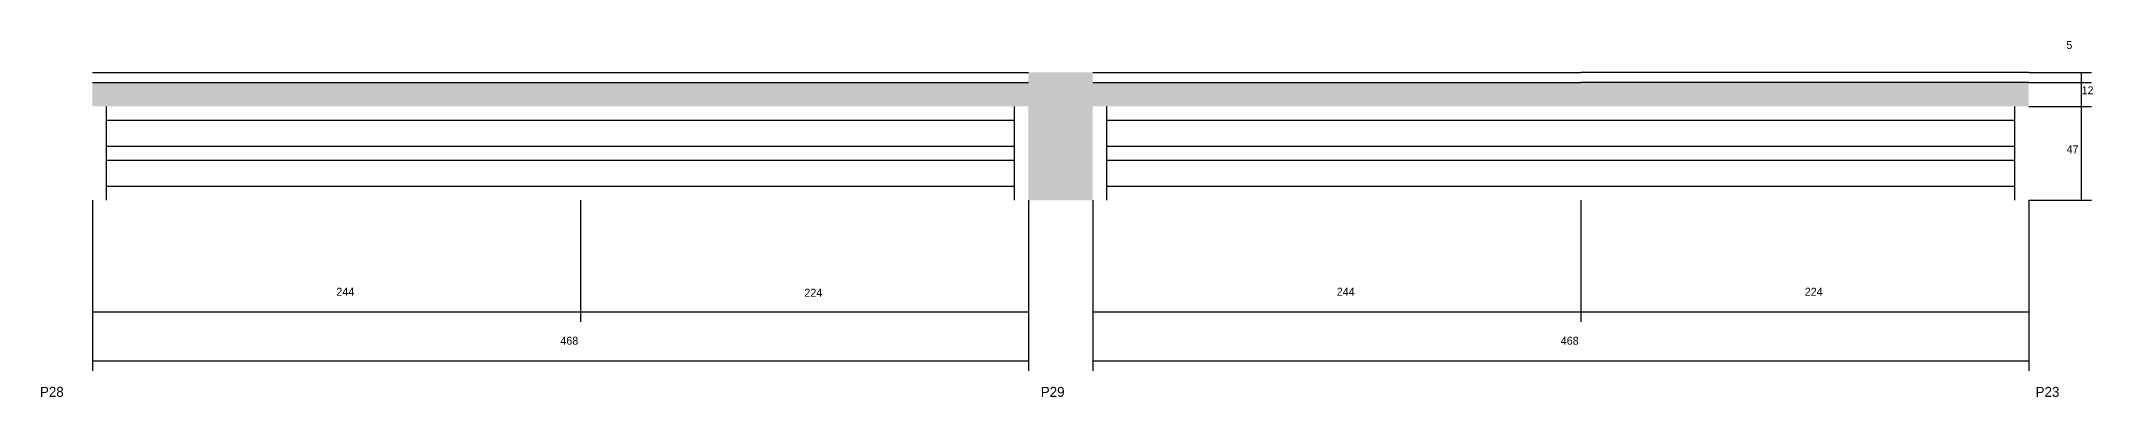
# Model space of a CAD drawing. Header units: metres. Extents: x -10314 to -4485, y 11971 to 12855.
# Drawn here: x -5511 to -4485, y 12659 to 12837 of the extents above; entities that cross this region are included whole.
import ezdxf

# ---------------------------------------------------------------- set-up
doc = ezdxf.new("R2010")
doc.units = ezdxf.units.M
for name, color, linetype in [('COTA', 241, 'Continuous'), ('NOMENCLATURA', 7, 'Continuous'), ('Painéis', 200, 'Continuous'), ('SARR_2.2x7', 40, 'Continuous')]:
    doc.layers.add(name, color=color, linetype=linetype)

msp = doc.modelspace()

# ---------------------------------------------------------------- hatches: boundary and pattern name
at = {"layer": 'COTA'}
h = msp.add_hatch(dxfattribs=at)
h.set_pattern_fill('AR-CONC', scale=0.03)
h.paths.add_polyline_path([(-5016.9, 12757.1), (-4984.7, 12757.1), (-4984.7, 12804.1), (-4740.7, 12804.1), (-4516.7, 12804.1), (-4516.7, 12816.1), (-4740.7, 12816.1), (-4984.7, 12816.1), (-4984.7, 12821.1), (-5016.9, 12821.1), (-5016.9, 12816.1), (-5484.9, 12816.1), (-5484.9, 12804.1), (-5016.9, 12804.1)])

# ---------------------------------------------------------------- linework, layer by layer
for p, q in [((-4516.7, 12821.1), (-4485.3, 12821.1)), ((-4516.7, 12816.1), (-4485.3, 12816.1)), ((-4516.7, 12816.1), (-4485.3, 12816.1)), ((-4490.3, 12816.1), (-4490.3, 12821.1)), ((-4490.3, 12804.1), (-4490.3, 12816.1)), ((-4516.7, 12804.1), (-4485.3, 12804.1)), ((-4516.7, 12804.1), (-4485.3, 12804.1)), ((-4490.3, 12757.1), (-4490.3, 12804.1)), ((-5484.9, 12757.1), (-5484.9, 12696.3)), ((-5484.9, 12757.1), (-5484.9, 12671.7)), ((-5240.9, 12757.1), (-5240.9, 12696.3)), ((-5240.9, 12757.1), (-5240.9, 12696.3)), ((-5016.9, 12757.1), (-5016.9, 12671.7)), ((-4984.7, 12757.1), (-4984.7, 12696.3)), ((-4984.7, 12757.1), (-4984.7, 12671.7)), ((-4740.7, 12757.1), (-4740.7, 12696.3)), ((-4740.7, 12757.1), (-4740.7, 12696.3)), ((-4516.7, 12757.1), (-4516.7, 12696.3)), ((-4516.7, 12757.1), (-4516.7, 12671.7)), ((-4516.7, 12757.1), (-4485.3, 12757.1)), ((-5016.9, 12744.4), (-5016.9, 12696.3)), ((-5484.9, 12701.3), (-5240.9, 12701.3)), ((-5240.9, 12701.3), (-5016.9, 12701.3)), ((-4984.7, 12701.3), (-4740.7, 12701.3)), ((-4740.7, 12701.3), (-4516.7, 12701.3)), ((-5484.9, 12676.7), (-5016.9, 12676.7)), ((-4984.7, 12676.7), (-4516.7, 12676.7))]:
    msp.add_line(p, q, dxfattribs=at)
at = {"layer": 'Painéis'}
for points in [[(-5484.9, 12821.1), (-5016.9, 12821.1)], [(-5484.9, 12816.1), (-5016.9, 12816.1)], [(-4984.7, 12821.1), (-4740.7, 12821.1)], [(-4984.7, 12816.1), (-4740.7, 12816.1)], [(-4516.7, 12821.1), (-4740.7, 12821.1)], [(-4516.7, 12816.1), (-4740.7, 12816.1)]]:
    msp.add_lwpolyline(points, dxfattribs=at)
at = {"layer": 'SARR_2.2x7'}
for p, q in [((-5477.9, 12757.1), (-5477.9, 12804.1)), ((-5023.9, 12757.1), (-5023.9, 12804.1)), ((-4977.7, 12757.1), (-4977.7, 12804.1)), ((-4523.7, 12757.1), (-4523.7, 12804.1)), ((-5477.9, 12797.1), (-5240.9, 12797.1)), ((-5240.9, 12797.1), (-5023.9, 12797.1)), ((-4977.7, 12797.1), (-4740.7, 12797.1)), ((-4740.7, 12797.1), (-4523.7, 12797.1)), ((-5477.9, 12784.1), (-5240.9, 12784.1)), ((-5240.9, 12784.1), (-5023.9, 12784.1)), ((-4977.7, 12784.1), (-4740.7, 12784.1)), ((-4740.7, 12784.1), (-4523.7, 12784.1)), ((-5477.9, 12777.1), (-5240.9, 12777.1)), ((-5240.9, 12777.1), (-5023.9, 12777.1)), ((-4977.7, 12777.1), (-4740.7, 12777.1)), ((-4740.7, 12777.1), (-4523.7, 12777.1)), ((-5477.9, 12764.1), (-5240.9, 12764.1)), ((-5240.9, 12764.1), (-5023.9, 12764.1)), ((-4977.7, 12764.1), (-4740.7, 12764.1)), ((-4740.7, 12764.1), (-4523.7, 12764.1))]:
    msp.add_line(p, q, dxfattribs=at)

# ---------------------------------------------------------------- texts
at = {"layer": 'COTA'}
for s, p in [('5', (-4497.9, 12832.8)), ('12', (-4490.3, 12810.1)), ('47', (-4497.8, 12780.6)), ('244', (-5362.9, 12709.3)), ('224', (-5128.9, 12708.8)), ('244', (-4862.7, 12709.3)), ('224', (-4628.7, 12709.3)), ('468', (-5250.9, 12684.8)), ('468', (-4750.7, 12684.8))]:
    msp.add_text(s, height=4, dxfattribs=at).set_placement(p)
at = {"layer": 'NOMENCLATURA'}
for s, p in [('P28', (-5511.1, 12658.7)), ('P29', (-5010.7, 12658.7)), ('P23', (-4513.3, 12658.7))]:
    msp.add_text(s, height=5, dxfattribs=at).set_placement(p)

doc.saveas('drawing.dxf')
